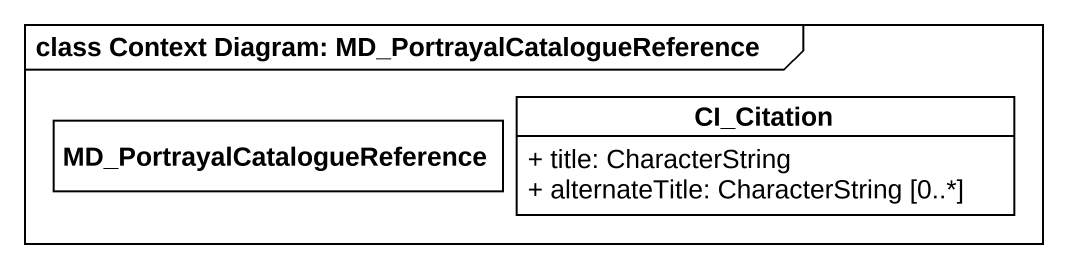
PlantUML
@startuml
mainframe class Context Diagram: MD_PortrayalCatalogueReference
hide circle
hide empty members
skinparam classAttributeIconSize 0
class "MD_PortrayalCatalogueReference" as MD_PortrayalCatalogueReferen #FFFFFF
class CI_Citation #FFFFFF {
  + title: CharacterString
  + alternateTitle: CharacterString [0..*]
}
@enduml
